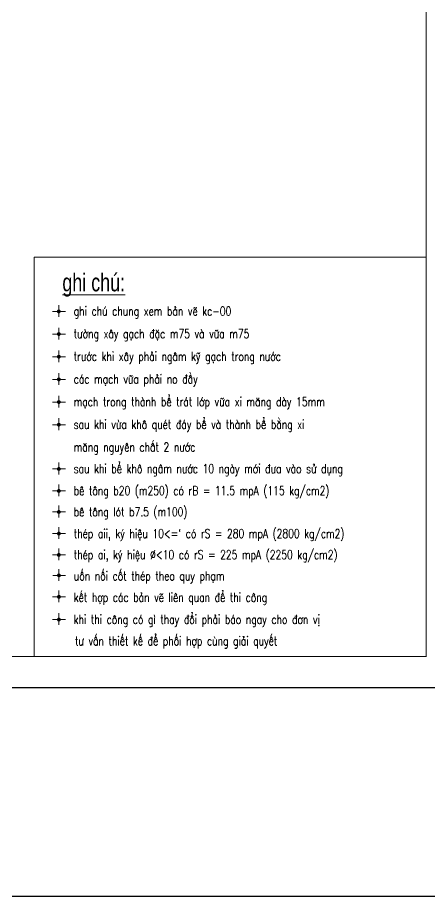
# Model space of a CAD drawing. Extents: x -1855204 to -1466800, y -1308584 to -996495.
# Drawn here: x -1522444 to -1513217, y -1090474 to -1070811 of the extents above; entities that cross this region are included whole.
import ezdxf

# ---------------------------------------------------------------- set-up
doc = ezdxf.new("R2010")
doc.units = 0
doc.header["$LTSCALE"] = 150
doc.layers.get('Defpoints').update_dxf_attribs({"lineweight": 18})
for name, color, linetype, lineweight in [('05.Text', 253, 'Continuous', 18), ('11.Khung bo', 32, 'Continuous', 50), ('12.Khung', 36, 'Continuous', 25), ('KCVN-THAY', 7, 'Continuous', 25), ('LS-TEXT', 60, 'Continuous', 20), ('LS-THAY', 7, 'Continuous', 20)]:
    doc.layers.add(name, color=color, linetype=linetype, lineweight=lineweight)
doc.styles.add('KCVN-LEADER', font='vnromadi.shx', dxfattribs={"width": 0.7, "height": 4})
doc.styles.add('vnsimpli', font='vnsimli.shx', dxfattribs={"width": 0.75})

# ---------------------------------------------------------------- blocks, each defined once
blk = doc.blocks.new('*U4')
at = {"layer": 'KCVN-THAY', "color": 140}
blk.add_lwpolyline([(214871.76, 86966.68), (215381.8, 86966.68), (215381.8, 86579.68), (214871.76, 86579.68)], close=True, dxfattribs=at)
blk = doc.blocks.new('100')
at = {"layer": '11.Khung bo', "const_width": 26.7}
blk.add_lwpolyline([(1860913, -945240), (1860913, -916940), (1896063, -916940), (1896063, -945240)], close=True, dxfattribs=at)
at = {"layer": '12.Khung', "color": 1}
blk.add_lwpolyline([(1901579, -945940), (1901579, -916240), (1859580, -916240), (1859580, -945940)], close=True, dxfattribs=at)
blk = doc.blocks.new('n')
at = {"layer": 'LS-TEXT', "linetype": 'Continuous'}
for p, q in [((-27, 0), (-175, 0)), ((-175, 0), (188, 0)), ((0, 0), (0, 178)), ((0, 178), (0, -151))]:
    blk.add_line(p, q, dxfattribs=at)
at = {"layer": 'LS-TEXT', "linetype": 'Continuous', "const_width": 54}
blk.add_lwpolyline([(-27, 0, 1), (27, 0, 1)], format="xyb", close=True, dxfattribs=at)

msp = doc.modelspace()

# ---------------------------------------------------------------- linework, layer by layer
at = {"layer": 'LS-THAY'}
msp.add_lwpolyline([(-1522070.3, -1076168.8), (-1513291.7, -1076168.8), (-1513291.7, -1085106.6), (-1522070.3, -1085106.6)], close=True, dxfattribs=at)

# ---------------------------------------------------------------- block references
at = {"layer": '05.Text', "xscale": 0.991454545641318, "yscale": 0.991454545641318, "zscale": 0.9914545456793755}
msp.add_blockref('100', (-3393151.6, -147944.3), dxfattribs=at)
at = {"layer": 'Defpoints', "xscale": 100, "yscale": 100, "zscale": 100}
msp.add_blockref('*U4', (-23040930.3, -9748442.1), dxfattribs=at)
at = {"layer": 'LS-THAY', "xscale": 0.8000000000465661, "yscale": 0.7999999998137355, "zscale": 0.8}
for p in [(-1521521.4, -1077384.9), (-1521520.1, -1077891.9), (-1521520.1, -1078398.9), (-1521520.1, -1078905.9), (-1521520.1, -1079412.9), (-1521520.1, -1079919.9), (-1521520.1, -1080910.3), (-1521520.1, -1081401.9), (-1521520.1, -1081871.9), (-1521518.8, -1082355.4), (-1521520.1, -1082832.5), (-1521517.4, -1083291.4), (-1521518.8, -1083771.4), (-1521518.8, -1084280.4)]:
    msp.add_blockref('n', p, dxfattribs=at)

# ---------------------------------------------------------------- texts
at = {"layer": 'LS-TEXT', "width": 0.75}
for s, height, style, p in [('%%Ughi chó:', 400, 'KCVN-LEADER', (-1521440.4, -1076936.2)), ('   ghi chó chung xem b¶n vÏ kc-00', 200, 'vnsimpli', (-1521521.4, -1077478.7)), ('   t\xadêng x©y g¹ch ®Æc m75 vµ v÷a m75', 200, 'vnsimpli', (-1521521.4, -1077986.2)), ('   tr\xadíc khi x©y ph¶i ng©m kü g¹ch trong n\xadíc', 200, 'vnsimpli', (-1521521.4, -1078493.2)), ('   c¸c m¹ch v÷a ph¶i no ®Çy', 200, 'vnsimpli', (-1521521.4, -1079000.2)), ('   m¹ch trong thµnh bÓ tr¸t líp v÷a xi m¨ng dµy 15mm', 200, 'vnsimpli', (-1521521.4, -1079507.2)), ('   sau khi võa kh« quÐt ®¸y bÓ vµ thµnh bÓ b»ng xi', 200, 'vnsimpli', (-1521521.4, -1080014.2)), ('   m¨ng nguyªn chÊt 2 n\xadíc', 200, 'vnsimpli', (-1521521.4, -1080521.2)), ('   sau khi bÓ kh« ng©m n\xadíc 10 ngµy míi ®\xada vµo sö dông', 200, 'vnsimpli', (-1521521.4, -1081004.6)), ('   bª t«ng b20 (m250) cã rB = 11.5 mpA (115 kg/cm2)', 200, 'vnsimpli', (-1521521.4, -1081496.1)), ('   bª t«ng lãt b7.5 (m100)', 200, 'vnsimpli', (-1521521.4, -1081969.2)), ('   thÐp aii, ký hiÖu 10<=` cã rS = 280 mpA (2800 kg/cm2)', 200, 'vnsimpli', (-1521520.1, -1082455.2)), ('   thÐp ai, ký hiÖu %%C<10 cã rS = 225 mpA (2250 kg/cm2)', 200, 'vnsimpli', (-1521520.1, -1082928.1)), ('   uèn nèi cèt thÐp theo quy ph¹m', 200, 'vnsimpli', (-1521518.8, -1083403.4)), ('   kÕt hîp c¸c b¶n vÏ liªn quan ®Ó thi c«ng', 200, 'vnsimpli', (-1521520.1, -1083883.4)), ('   khi thi c«ng cã g× thay ®æi ph¶i b¸o ngay cho ®¬n vÞ', 200, 'vnsimpli', (-1521523, -1084376.3)), ('t\xad vÊn thiÕt kÕ ®Ó phèi hîp cïng gi¶i quyÕt', 200, 'vnsimpli', (-1521158, -1084858))]:
    msp.add_text(s, height=height, dxfattribs=dict(at, style=style)).set_placement(p)

doc.saveas('drawing.dxf')
